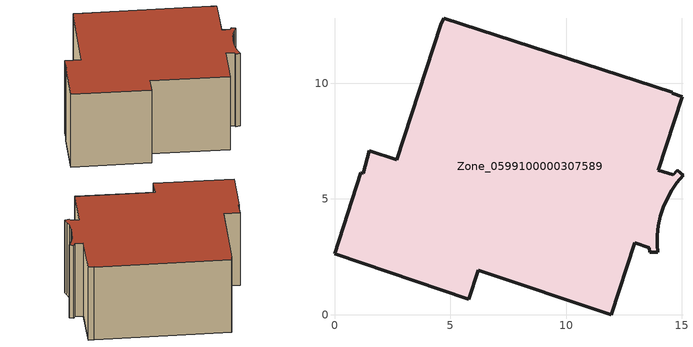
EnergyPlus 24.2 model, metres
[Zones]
Zone_0599100000307589
 floor ground (C_G): 1.14,6.13 1.23,6.11 1.5,7.09 2.69,6.7 4.59,12.53 4.73,12.8 14.59,9.62 14.59,9.56 15.03,9.43 13.99,6.23 14.63,6.04 14.8,6.23 15.05,6.02 14.79,5.71 14.56,5.37 14.36,5.01 14.2,4.63 14.07,4.24 13.99,3.84 13.94,3.44 13.93,3.03 13.95,2.7 13.61,2.71 13.6,2.89 12.97,3.1 11.95,0 6.2,1.92 5.79,0.68 0,2.63 z0
 wall outside (C_F): 0,2.63 5.79,0.68 6.2,1.92 11.95,0 12.97,3.1 13.6,2.89 13.61,2.71 13.95,2.7 13.93,3.03 13.94,3.44 13.99,3.84 14.07,4.24 14.2,4.63 14.36,5.01 14.56,5.37 14.79,5.71 15.05,6.02 14.8,6.23 14.63,6.04 13.99,6.23 15.03,9.43 14.59,9.56 14.59,9.62 4.73,12.8 4.59,12.53 2.69,6.7 1.5,7.09 1.23,6.11 1.14,6.13 0,2.63 z0:6.49
 roof outside (C_R): 1.23,6.11 1.14,6.13 0,2.63 5.79,0.68 6.2,1.92 11.95,0 12.97,3.1 13.6,2.89 13.61,2.71 13.95,2.7 13.93,3.03 13.94,3.44 13.99,3.84 14.07,4.24 14.2,4.63 14.36,5.01 14.56,5.37 14.79,5.71 15.05,6.02 14.8,6.23 14.63,6.04 13.99,6.23 15.03,9.43 14.59,9.56 14.59,9.62 4.73,12.8 4.59,12.53 2.69,6.7 1.5,7.09 z6.49
[BUILDING]
Pand.0599100000307589: North Axis=0; Terrain=City; Loads Convergence Tolerance Value=0.04; Temperature Convergence Tolerance Value=0.4; Solar Distribution=FullExterior; Maximum Number of Warmup Days=25; Minimum Number of Warmup Days=1
[Site:Location]
Rotterdam.The.Hague.AP_ZH_NLD Design_Conditions: Latitude=51.96; Longitude=4.45; Time Zone=1; Elevation=-4.5
[SITE:GROUNDTEMPERATURE:BUILDINGSURFACE]
18, 18, 18, 18, 18, 18, 18, 18, 18, 18, 18, 18
[MATERIAL] Thermal Absorptance=0.9; Solar Absorptance=0.7; Visible Absorptance=0.7
Name | Roughness | Thickness | Conductivity | Density | Specific Heat
G.D.1992-2005 | MediumSmooth | 0.15 | 0.06 | 540 | 1210
F.D.1992-2005 | Rough | 0.3 | 0.12 | 1920 | 840
R.D.1992-2005 | MediumRough | 0.2 | 0.08 | 1500 | 1000
[CONSTRUCTION]
C_G: G.D.1992-2005
C_F: F.D.1992-2005
C_R: R.D.1992-2005
[ZONE]
Zone_0599100000307589: Type=1; Multiplier=1; Ceiling Height=Autocalculate; Volume=Autocalculate; Floor Area=autocalculate; Part of Total Floor Area=Yes
[ZONEINFILTRATION:DESIGNFLOWRATE]
Infil_Zone_0599100000307589: Zone or ZoneList or Space or SpaceList=Zone_0599100000307589; Schedule=AlwaysOn; Design Flow Rate Calculation Method=Flow/Area; Flow Rate per Floor Area=0.0021; Constant Term Coefficient=1; Temperature Term Coefficient=0; Velocity Term Coefficient=0; Velocity Squared Term Coefficient=0
[HVACTEMPLATE:ZONE:IDEALLOADSAIRSYSTEM]
Zone_0599100000307589: Maximum Heating Supply Air Temperature=50; Minimum Cooling Supply Air Temperature=13; Maximum Heating Supply Air Humidity Ratio=0.0156; Minimum Cooling Supply Air Humidity Ratio=0.0077; Heating Limit=NoLimit; Cooling Limit=NoLimit; Dehumidification Control Type=ConstantSensibleHeatRatio; Cooling Sensible Heat Ratio=0.7; Dehumidification Setpoint=60; Humidification Control Type=None; Humidification Setpoint=30; Outdoor Air Method=None; Outdoor Air Flow Rate per Person=0.00944; Outdoor Air Flow Rate per Zone Floor Area=0; Outdoor Air Flow Rate per Zone=0; Demand Controlled Ventilation Type=None; Outdoor Air Economizer Type=NoEconomizer; Heat Recovery Type=None; Sensible Heat Recovery Effectiveness=0.7; Latent Heat Recovery Effectiveness=0.65
[ZONECONTROL:THERMOSTAT]
ThermostatControl_Zone_0599100000307589: Zone or ZoneList=Zone_0599100000307589; Control Type Schedule=DualSetpointControlType; Control 1=Thermostat_Zone_0599100000307589; Temperature Difference Between Cutout And Setpoint=0
[THERMOSTATSETPOINT:DUALSETPOINT]
Thermostat_Zone_0599100000307589: Heating Setpoint Temperature Schedule=HeatingSetpoint_Zone_0599100000307589; Cooling Setpoint Temperature Schedule=CoolingSetpoint_Zone_0599100000307589
[SCHEDULE:COMPACT]
HeatingSetpoint_Zone_0599100000307589: Through: 12/31, For: AllDays, Until: 24:00, 21
CoolingSetpoint_Zone_0599100000307589: Through: 12/31, For: AllDays, Until: 24:00, 24
DualSetpointControlType: Through: 12/31, For: AllDays, Until: 24:00, 4
AlwaysOn: Through: 12/31, For: AllDays, Until: 24:00, 1
